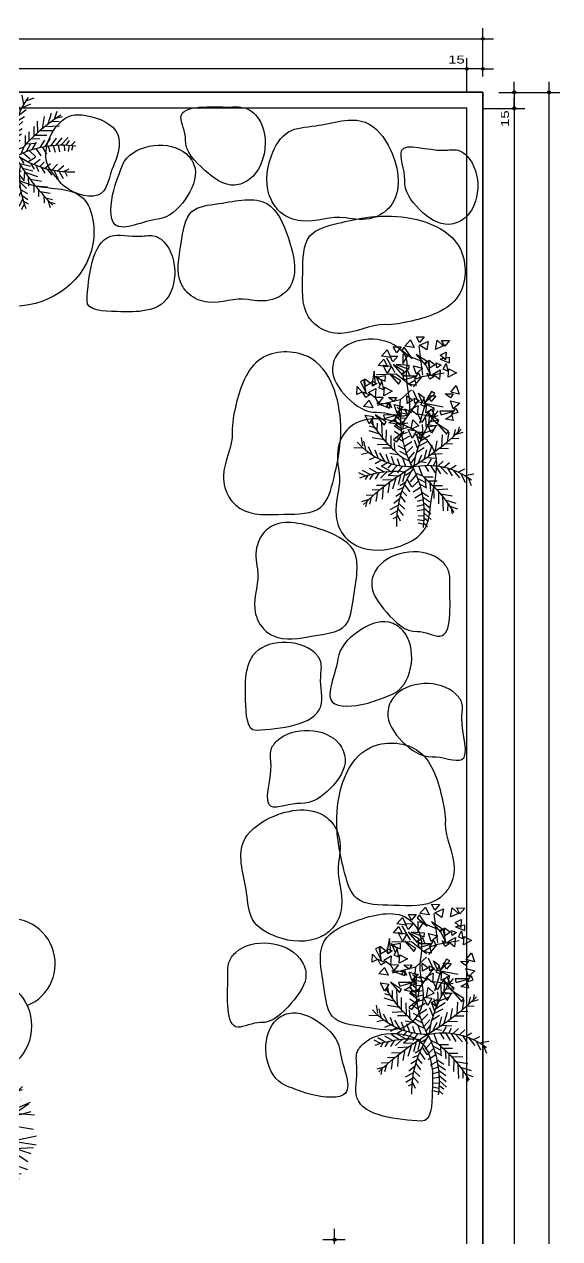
# Model space of a CAD drawing. Extents: x 2280 to 14192, y 1386 to 4696.
# Drawn here: x 5450 to 5952, y 3372 to 4510 of the extents above; entities that cross this region are included whole.
import ezdxf

# ---------------------------------------------------------------- set-up
doc = ezdxf.new("R2010")
doc.units = 0
doc.header["$LTSCALE"] = 35
doc.layers.get('0').update_dxf_attribs({"linetype": 'CONTINUOUS'})
doc.layers.get('DEFPOINTS').update_dxf_attribs({"linetype": 'CONTINUOUS'})
for name, color, linetype in [('COTA', 13, 'CONTINUOUS'), ('EQUIP_I', 13, 'CONTINUOUS'), ('HACHURA', 51, 'CONTINUOUS'), ('LINVISTA', 60, 'CONTINUOUS'), ('MOBIL_I', 13, 'CONTINUOUS'), ('MURO', 1, 'CONTINUOUS'), ('VE', 118, 'CONTINUOUS'), ('VEGET', 108, 'CONTINUOUS')]:
    doc.layers.add(name, color=color, linetype=linetype)
doc.styles.add('REGUA60', font='romnswin.shx', dxfattribs={"width": 1.4})
doc.styles.get("Standard").update_dxf_attribs({"font": 'ISOCP'})
doc.dimstyles.new('ISO-25', dxfattribs={"dimtxt": 2.5, "dimasz": 2.5, "dimexe": 1.25, "dimexo": 0.625, "dimtad": 1, "dimdec": 4, "dimdsep": 46, "dimlunit": 6, "dimtxsty": 'Standard', "dimcen": 2.5, "dimadec": 0, "dimazin": 0, "dimtfac": 1, "dimtdec": 4, "dimtmove": 0, "dimatfit": 3, "dimfxl": 1, "dimtolj": 1, "dimtzin": 0, "dimarcsym": 0})
doc.dimstyles.get("Standard").update_dxf_attribs({"dimtxt": 2.5, "dimasz": 2.5, "dimexe": 1.25, "dimexo": 0.625, "dimtad": 1, "dimdec": 4, "dimdsep": 46, "dimlunit": 6, "dimtxsty": 'Standard', "dimcen": 2.5, "dimadec": 0, "dimazin": 0, "dimtfac": 1, "dimtdec": 4, "dimtmove": 0, "dimatfit": 3, "dimfxl": 1, "dimtolj": 1, "dimtzin": 0, "dimarcsym": 0})

# ---------------------------------------------------------------- blocks, each defined once
blk = doc.blocks.new('ARVE07P')
for p, q in [((-0.0211, 0.2785), (-0.1024, 0.4764)), ((0.0077, -0.006), (-0.0473, 0.4838)), ((-0.034, 0.376), (-0.0052, 0.4937)), ((-0.1944, 0.2383), (-0.1892, 0.4486)), ((0.0051, -0.0043), (0.2231, 0.4338)), ((0.1023, 0.1933), (0.113, 0.4711)), ((0.1577, 0.2986), (0.2678, 0.4063)), ((-0.2468, 0.2936), (-0.3651, 0.3186)), ((0.0077, -0.006), (-0.3045, 0.3662)), ((0.2497, 0.1535), (0.352, 0.3486)), ((-0.3019, 0.1232), (-0.3965, 0.2633)), ((0.0051, 0.0006), (0.4123, 0.2559)), ((0.3125, 0.2633), (0.3886, 0.2961)), ((0.0025, 0.0006), (-0.4489, 0.1834)), ((-0.3651, 0.1482), (-0.4648, 0.1285)), ((0.3624, 0.0232), (0.4884, 0.0883)), ((0.0025, 0.0006), (-0.47, -0.1145)), ((0.0025, 0.0006), (-0.3414, -0.3625)), ((0, 0.0031), (0.0081, -0.5002)), ((0.0025, 0.0031), (0.4939, 0.0306)), ((0.0081, 0.0031), (0.4544, -0.217)), ((0.2523, 0.0182), (0.5017, -0.0519)), ((-0.3019, -0.0719), (-0.4911, -0.0219)), ((0.0081, -0.0018), (0.2652, -0.4224)), ((-0.3518, -0.0871), (-0.4545, -0.1822)), ((0.0025, -0.117), (-0.1497, -0.4699)), ((0.3151, -0.1494), (0.423, -0.2674)), ((-0.1574, -0.1695), (-0.3887, -0.2871)), ((0.1182, -0.1822), (0.1629, -0.4752)), ((-0.2546, -0.2674), (-0.2731, -0.4051)), ((0.0025, -0.2522), (-0.0499, -0.4949)), ((0.1762, -0.2773), (0.3336, -0.3699)), ((0.3336, -0.3699), (0.3336, -0.3699))]:
    blk.add_line(p, q)
blk = doc.blocks.new('FLOR2')
at = {"layer": 'VE', "color": 82}
for p, q in [((-82.6, 266.8), (-71.8, 290.5)), ((-74.7, 224.4), (-101.7, 246.3)), ((-80.3, 253.3), (-101.6, 282.1)), ((-77.5, 238.1), (-64.7, 269)), ((-69.4, 199.7), (-47.7, 241.3)), ((49.4, 200.4), (16.6, 234.2)), ((52.3, 229.2), (26.3, 258.5)), ((53.7, 258.4), (40.8, 273)), ((51.1, 215.2), (79.6, 258.5)), ((53.2, 243.8), (73.7, 286)), ((-66.3, 186.3), (-93.5, 208.1)), ((-57.8, 153.1), (-91, 179.1)), ((-61.3, 166.2), (-30.7, 213.6)), ((-50.9, 128.4), (-27.3, 174.9)), ((43.9, 166.6), (16.6, 210)), ((34.9, 127.8), (16.6, 176)), ((42.1, 157.4), (74.8, 195.4)), ((48.1, 190.9), (79.6, 229.4)), ((174.2, 158.1), (152.7, 176.1)), ((187.8, 178.2), (161.1, 191.4)), ((197.1, 193.1), (174.8, 202.3)), ((193, 186.4), (218.9, 189.4)), ((-248.3, 123.4), (-282.9, 101.8)), ((-228.8, 121.8), (-258.8, 154)), ((-209.5, 119.1), (-251.1, 97.5)), ((-195.2, 116.4), (-211.3, 146.7)), ((-157.4, 106.1), (-168.5, 136.9)), ((-128.8, 95.1), (-135.3, 128.2)), ((-101.1, 81.5), (-107.5, 115.3)), ((-45.4, 110.2), (-82.7, 140.9)), ((-39.3, 91.1), (-19.9, 146.4)), ((27.5, 102.9), (6.9, 146.9)), ((30.7, 113.1), (65.1, 137.2)), ((105, 81.1), (89.8, 117)), ((125.4, 100.5), (108.7, 123.5)), ((141.8, 117.9), (121.5, 144.1)), ((157.5, 136.3), (134.7, 159.9)), ((150.9, 128.4), (195.6, 131.1)), ((166, 147.1), (213.3, 152.2)), ((179.9, 166.3), (207.2, 166.2)), ((-171.1, 110.4), (-216.8, 98.5)), ((-143, 100.9), (-184.2, 85)), ((-110.7, 86.6), (-160.6, 77.4)), ((-91.7, 76.1), (-133.4, 59.7)), ((-71.4, 63.1), (-110.4, 47.3)), ((-84.2, 71.5), (-80.2, 97.5)), ((-36.3, 82.2), (-75, 107.5)), ((-61, 55.7), (-56.7, 89.9)), ((-25, 50.2), (-47.6, 61.3)), ((-30.9, 66.6), (-12.1, 113)), ((-18.6, 33.4), (-9.2, 79.1)), ((17.2, 73.9), (2, 112.9)), ((23.1, 89.8), (60.2, 112.9)), ((28.8, 25.6), (25.9, 67.6)), ((54.7, 41.9), (48.8, 84.2)), ((81.1, 61.1), (66.9, 100.4)), ((97.7, 74.8), (137.5, 72.5)), ((115.6, 91), (160.4, 89.1)), ((127.7, 19.7), (162.5, 64.9)), ((134.9, 110.4), (178, 110.1)), ((161.6, 26), (195.9, 72.7)), ((189.8, 32.5), (233.7, 85.8)), ((228.3, 43.3), (249.4, 72.6)), ((256.3, 52.6), (276.4, 71.1)), ((-190.4, -16.5), (-241.7, 10.1)), ((-162.2, -10.6), (-203.9, 23.1)), ((-138.3, -6.5), (-174.5, 20.9)), ((-104.1, -2.9), (-140.4, 24.4)), ((-79, 0.2), (-115.2, 27.6)), ((-50.4, 47.4), (-82.6, 34.3)), ((-34.8, -7.8), (-70.5, 0.7)), ((-27.9, 27.5), (-69, 0.4)), ((-11.4, 15.4), (7.9, 51.4)), ((7.7, 13.9), (7.9, 51.4)), ((17.8, -11.5), (53.6, 12.1)), ((19.5, 20.2), (55.1, 11.7)), ((43.6, 34.6), (82.9, 28.8)), ((67, 50.6), (105.8, 45.4)), ((74.5, 13.1), (115.2, -7.4)), ((103.6, 16.2), (129.9, 47.5)), ((122.9, 19), (159.1, -8.4)), ((146.8, 23), (188.6, -10.7)), ((175.1, 28.9), (226.4, 2.4)), ((209.1, 37.6), (258.9, 19.8)), ((234.1, 50.4), (269.5, 38.8)), ((-260.6, -36.3), (-297.5, -24.2)), ((-271.7, -40.1), (-291.8, -58.6)), ((-224.4, -25.1), (-274.3, -7.4)), ((-243.7, -30.8), (-264.8, -60.1)), ((-205.1, -20), (-249, -73.3)), ((-176.9, -13.5), (-211.2, -60.3)), ((-143.1, -7.2), (-177.8, -52.5)), ((-119, -3.8), (-145.3, -35)), ((-82.4, -38.1), (-121.1, -32.9)), ((-90.2, -2.9), (-116.5, -34.1)), ((-59, -22.2), (-98.2, -16.3)), ((-96.4, -48.6), (-82.2, -87.9)), ((-70, -29.4), (-64.1, -71.7)), ((-23.5, -56.8), (-61.5, -71.9)), ((-43.8, -14.7), (-40.9, -56.7)), ((-17.4, -15.4), (-5.3, -45.9)), ((5.3, -32.4), (-13.4, -78.7)), ((15.6, -54.2), (-3.2, -100.5)), ((9.6, -37.7), (32.3, -48.8)), ((32.9, -20.5), (32.1, -58.5)), ((42.4, -25.6), (71.3, -6.3)), ((54.4, -31.5), (57.1, -66)), ((66.1, -36.8), (101.2, -13.5)), ((80.3, -42.5), (81.7, -68.7)), ((88.6, -45.5), (126.2, -21)), ((98.9, -48.8), (111.9, -80.7)), ((109.3, -51.9), (156.4, -33)), ((128.7, -56.7), (141.8, -87.8)), ((143.9, -59.5), (181, -35.7)), ((173.3, -63.2), (215.7, -42.4)), ((212.6, -64.1), (249.1, -34.6)), ((240.1, -54.5), (268.6, -27.6)), ((-150.3, -97.9), (-193.3, -97.6)), ((-131, -78.5), (-175.7, -76.6)), ((-157.1, -105.4), (-136.8, -131.7)), ((-113, -62.3), (-152.8, -60)), ((-140.7, -88), (-124, -111.1)), ((-120.3, -68.7), (-105.1, -104.5)), ((-37.2, -114.1), (-68.5, -119.5)), ((-28.9, -84.6), (-68.3, -95.7)), ((-31.5, -100), (-16.7, -124.3)), ((-25.5, -69.9), (-13.5, -100.4)), ((23.9, -78.7), (4.6, -133.9)), ((21, -69.7), (59.6, -95)), ((30, -97.7), (67.4, -128.4)), ((50.8, -62.6), (58.9, -94.5)), ((64.2, -73.5), (111.4, -79.4)), ((74.6, -82.5), (81.9, -127.1)), ((87.1, -94.1), (128.1, -98.7)), ((101.9, -109), (98.1, -145.2)), ((159, -61.7), (176, -89.7)), ((198, -64.3), (219.9, -90.7)), ((232.1, -62.8), (267.9, -88.5)), ((-181.4, -134.6), (-228.6, -139.7)), ((-195.2, -153.8), (-222.5, -153.8)), ((-166.3, -115.9), (-211, -118.7)), ((-203.2, -165.8), (-176.5, -178.9)), ((-189.5, -145.7), (-168.1, -163.6)), ((-172.9, -123.8), (-150, -147.4)), ((-59.4, -170.6), (-98.3, -175.1)), ((-45.5, -137.8), (-81, -147.5)), ((-50.1, -149.5), (-40.8, -185.5)), ((-39.9, -122.1), (-27.9, -152.6)), ((35.5, -115.9), (12, -162.5)), ((45.9, -153.7), (15.3, -201.1)), ((42.5, -140.6), (75.6, -166.6)), ((108.6, -116.2), (149.5, -121.2)), ((120.9, -130.2), (119.1, -162.8)), ((131.2, -142.8), (171.4, -148.5)), ((137.7, -151.4), (134.9, -176.1)), ((145.5, -162.1), (177.9, -167.4)), ((-208.4, -174), (-234.3, -177)), ((-212.4, -180.7), (-190.1, -189.9)), ((-84.5, -217), (-113.5, -232.1)), ((-71.3, -194.2), (-110.7, -203.1)), ((-90.3, -226.2), (-80.6, -245)), ((-75.6, -202), (-60.4, -237.2)), ((-63.4, -178.9), (-44, -219.3)), ((54.1, -187.2), (32.4, -228.8)), ((62.1, -225.6), (49.4, -256.6)), ((50.9, -173.8), (78.2, -195.6)), ((59.4, -211.9), (86.4, -233.9)), ((67.3, -254.3), (56.5, -278)), ((64.9, -240.8), (86.2, -269.6))]:
    blk.add_line(p, q, dxfattribs=at)
for centre, radius, start, end in [((-486.5, 269.5), 540.3, 336.19444, 2.29873), ((1087.9, 462.4), 1186.7, 188.51596, 202.60606), ((-211.8, 435.3), 475.2, 295.43508, 330.98697), ((-266.2, -219.1), 342.9, 41.07899, 90.24355), ((-111.8, 349.6), 262, 304.45608, 313.28906), ((11.4, 742.8), 732.4, 273.42053, 291.38919), ((-26.8, -730.3), 732.4, 93.42053, 111.38919), ((196.4, -422.9), 475.2, 115.43508, 150.98697), ((-481.7, 27.7), 466.5, 321.34229, 356.98796), ((200.6, 278.7), 342.9, 232.59883, 281.76339), ((-1103.2, -449.9), 1186.7, 8.51596, 22.60606), ((-241, -435.3), 473.3, 32.12182, 54.73491)]:
    blk.add_arc(centre, radius, start, end, dxfattribs=at)
blk = doc.blocks.new('A$C13283FC8')
at = {"layer": 'VEGET', "ltscale": 0.35}
h = blk.add_hatch(dxfattribs=at)
h.set_pattern_fill('AR-SAND,_O', color=256, scale=0.12, angle=309.8856)
h.set_pattern_definition([(281.74331, (-2933.2584, 401.8604), (-3.979591, -4.323351), [0, -4.63296, 0, -5.1816, 0, -4.953]), (311.7433, (-2933.2584, 401.8604), (-1.52963, -10.03749), [0, -2.49936, 0, -4.17576, 0, -1.6002]), (351.74331, (-2936.098, 404.308), (7.178755, -6.209839), [0, -1.524, 0, -5.4864, 0, -7.1628]), (1.7433, (-2936.098, 404.308), (5.194157, -8.008235), [0, -0.762, 0, -3.59664, 0, -4.1148])])
edge = h.paths.add_edge_path()
edge.add_ellipse((94.3, 169.1), major_axis=(-32.6, 32.6), ratio=1, start_angle=6.8871, end_angle=27.2758)
edge.add_ellipse((69.9, 208.4), major_axis=(-22.6, 22.6), ratio=1, start_angle=-35.8626, end_angle=97.2756, ccw=False)
edge.add_ellipse((79.2, 215.9), major_axis=(-19.8, 19.8), ratio=1, start_angle=345.9313, end_angle=445.7764)
edge = h.paths.add_edge_path()
edge.add_ellipse((94.3, 169.1), major_axis=(-32.6, -32.6), ratio=1, start_angle=48.2922, end_angle=84.5772, ccw=False)
edge.add_spline(control_points=[(133.3, 90.7), (119.3, 104.9), (93, 127.9), (63.8, 146.3), (50.8, 153.7)], knot_values=[1120.512138, 1120.512138, 1120.512138, 1120.512138, 1219.571794, 1294.919175, 1294.919175, 1294.919175, 1294.919175], degree=3, periodic=0)
edge.add_line((95.1, 124.4), (95.5, 131.8))
edge.add_line((95.5, 131.8), (91.7, 127))
edge.add_ellipse((94.3, 169.1), major_axis=(-32.6, 32.6), ratio=1, start_angle=421.6494, end_angle=424.6142, ccw=False)
edge.add_line((50.1, 155.9), (54.5, 155.2))
edge.add_line((54.5, 155.2), (50.8, 157.2))
edge.add_line((50.8, 157.2), (49.7, 157.1))
edge.add_ellipse((94.3, 169.1), major_axis=(-32.6, 32.6), ratio=1, start_angle=417.3446, end_angle=420.1386, ccw=False)
edge.add_line((49.2, 159.3), (53.2, 162.6))
edge.add_line((53.2, 162.6), (48.8, 161.4))
edge.add_ellipse((94.3, 169.1), major_axis=(-32.6, -32.6), ratio=1, start_angle=319.2733, end_angle=324.6803, ccw=False)
edge.add_ellipse((94.3, 169.1), major_axis=(-32.6, 32.6), ratio=1, start_angle=320.7025, end_angle=409.2733, ccw=False)
edge.add_ellipse((132.2, 184.9), major_axis=(-36.9, -36.8), ratio=1, start_angle=-80.2252, end_angle=35.5049)
edge = h.paths.add_edge_path()
edge.add_ellipse((94.3, 169.1), major_axis=(-32.6, 32.6), ratio=1, start_angle=309.1894, end_angle=332.3708)
edge.add_ellipse((120.3, 227.4), major_axis=(-29.9, 29.9), ratio=1, start_angle=323.9355, end_angle=424.6529, ccw=False)
edge.add_ellipse((136.6, 233.8), major_axis=(-29.8, -29.8), ratio=1, start_angle=257.8639, end_angle=341.5095)
blk.add_circle((94.3, 169.1), 46.1, dxfattribs=at)
for centre, radius, start, end in [((120.3, 227.4), 42.3, 292.0982, 199.6229), ((69.9, 208.4), 31.9, 72.1891, 232.2457)]:
    blk.add_arc(centre, radius, start, end, dxfattribs=at)
for points, knots in [([(39.8, 188.5), (31.8, 189.1), (20.3, 190), (30.9, 197.8), (34.7, 203), (35.2, 210.1), (30.3, 214.9), (20.5, 214.3), (23.3, 227.4), (34.1, 226.5), (29.5, 234), (26.9, 239.6), (20.2, 238.4), (17.5, 246.8), (32.4, 245.1), (27.8, 257.4), (22.8, 270.4), (10.2, 257.3), (15.4, 270.1), (12.2, 279.1), (3.9, 277.9), (0, 280.7)], [0, 0, 0, 0, 25.665497, 36.27573, 51.469321, 58.978119, 69.596004, 81.459359, 98.577314, 108.065164, 119.938913, 127.446353, 139.310568, 144.060068, 163.183022, 175.289854, 197.802074, 210.450777, 227.18311, 234.30736, 257.479785, 257.479785, 257.479785, 257.479785]), ([(2.1, 237.9), (3.1, 236.9), (6.1, 233.5), (3.9, 244.6), (8.8, 253.3), (20.3, 248.8), (25.7, 257.6), (22.4, 262.6), (25.4, 269.9), (15.9, 270.4), (19.1, 274.3), (21, 277.6), (21.6, 285.6), (33, 280.3), (25.6, 275.8), (32.2, 272.2), (32.5, 276.9), (35.9, 277.6), (36.9, 280.6), (37.8, 282.2), (38.3, 283.1)], [204.210503, 204.210503, 204.210503, 204.210503, 210.450777, 227.18311, 234.30736, 259.533939, 269.031507, 275.744101, 287.612719, 297.099798, 301.849297, 306.597365, 318.471114, 330.330349, 337.454598, 344.570293, 349.319792, 354.62839, 359.37789, 364.127389, 364.127389, 364.127389, 364.127389]), ([(33.5, 0), (32.5, 0.9), (30.2, 2.4), (25.3, 0.6), (20.9, 4.2), (17.8, 0.8), (14.9, 2.7), (13.6, 5.6), (13.8, 10.2), (15.5, 14.7), (14.7, 21.9), (6.4, 20.7), (1.6, 28.7), (5.3, 33.5), (3.7, 43.6), (-1.3, 63.6), (24.6, 58.4), (3.5, 65), (1.6, 75.2), (-0.5, 84.5), (5.1, 89.5), (11.4, 102.5), (4.9, 142.8), (3.1, 120), (15.3, 125), (21.4, 120.5), (26.1, 122.9), (27.8, 115), (22.7, 122.6), (25.3, 127.4), (22.8, 131), (21.6, 132.7)], [218.200253, 218.200253, 218.200253, 218.200253, 224.131395, 232.60866, 241.347368, 246.087397, 250.827379, 255.570772, 261.936148, 272.754657, 281.502492, 290.24125, 307.342719, 312.086112, 318.451488, 357.853921, 372.335093, 397.057912, 408.482214, 427.578341, 438.18282, 442.92619, 502.487338, 508.852714, 532.548181, 539.250821, 545.608718, 552.31763, 559.965115, 570.574009, 580.060773, 580.060773, 580.060773, 580.060773])]:
    blk.add_open_spline(points, degree=3, knots=knots, dxfattribs=at)
at = {"layer": 'VEGET', "ltscale": 0.35, "extrusion": (0, 0, -1)}
for name, p, xscale, yscale, zscale, rotation in [('FLOR2', (-61, 266), 0.1189726561002201, 0.1189726561002201, -0.1189726561002201, 31.26095674170154), ('ARVE07P', (-36.3, 145.5), 71.78676003025402, 71.78676003025402, -71.786760030254, 101.2885765703265), ('ARVE07P', (-73.4, 70.1), 143.573520060508, 143.573520060508, -143.573520060508, 215.3087802140127), ('ARVE07P', (-72.8, 69.8), 143.573520060508, 143.573520060508, -143.573520060508, 101.2885765703265)]:
    blk.add_blockref(name, p, dxfattribs=dict(at, xscale=xscale, yscale=yscale, zscale=zscale, rotation=rotation))
blk = doc.blocks.new('A$C1119327A')
at = {"layer": 'MOBIL_I'}
for p, q in [((23.82, 42.64), (11.52, 38.98)), ((41.63, 41.09), (59.98, 38.78)), ((50.43, 40.13), (54.11, 31.27)), ((24.92, 37.63), (11.52, 28.19)), ((26.39, 27.03), (22.72, 12.58)), ((43.28, 23.95), (52.27, 18.75))]:
    blk.add_line(p, q, dxfattribs=at)
for points in [[(17.06, 59.11), (21.22, 61.8), (18.38, 62.99)], [(25.69, 58.51), (24.17, 64.2), (20.66, 60.21)], [(35.34, 61.99), (29.77, 63.88), (31.14, 58.75)], [(43.21, 62.15), (40.39, 56.98), (45.68, 57.45)], [(6.82, 57.24), (11.25, 50.33), (4.81, 55.96)], [(14.32, 55.33), (16.77, 59.32), (13.35, 60.21)], [(16.86, 52.56), (19.23, 60.41), (19.14, 51.86)], [(30.06, 55.15), (30.12, 60.09), (27.56, 58.39)], [(49.05, 55.77), (44.19, 56.68), (45.42, 53.87)], [(52.75, 57.9), (51.73, 52.03), (49.43, 57.89)], [(51.21, 55.41), (54.28, 51.9), (56.13, 55.64)], [(57.82, 49), (63.62, 50.01), (59.97, 53.86)], [(63.38, 57.79), (59.78, 54.82), (63.46, 52.87)], [(5.6, 46.66), (10.91, 44.12), (10.16, 49.37)], [(13.44, 51.2), (17.87, 44.29), (11.43, 49.92)], [(15.6, 48.95), (16.43, 43.13), (20.39, 46.66)], [(21.04, 48.25), (18.22, 43.09), (23.51, 43.56)], [(31.54, 46.49), (24.41, 42.42), (30.37, 48.56)], [(28.83, 49.33), (25.24, 46.36), (28.92, 44.4)], [(44.98, 52.04), (39.12, 51.52), (42.44, 47.38)], [(42.91, 43.65), (40.97, 48.2), (39.32, 45.61)], [(49.33, 42.32), (42, 46), (50.41, 44.45)], [(51.05, 45.11), (48.27, 48.86), (46.12, 45.29)], [(48.07, 52.67), (46.27, 49.97), (49.45, 49.57)], [(1.4, 40.31), (4.48, 36.8), (6.32, 40.54)], [(8.01, 33.9), (13.81, 34.9), (10.16, 38.75)], [(12.23, 40.62), (17.53, 38.07), (16.79, 43.33)], [(22.81, 38.15), (16.95, 37.63), (20.27, 33.48)], [(26.87, 41.87), (22.01, 42.79), (23.25, 39.97)], [(25.9, 38.77), (24.1, 36.07), (27.27, 35.68)], [(30.5, 38.35), (27.69, 41.9), (24.89, 40.84)], [(38.95, 35.85), (43.1, 38.54), (40.27, 39.72)], [(47.58, 35.25), (46.06, 40.93), (42.55, 36.95)], [(50.29, 43.94), (54.72, 37.03), (48.28, 42.66)], [(60.42, 39.08), (62.8, 44.46), (57.57, 43.55)], [(65.68, 42.07), (62.08, 39.1), (65.76, 37.15)], [(2.44, 34.57), (7.74, 32.03), (7, 37.29)], [(20.74, 29.75), (18.8, 34.3), (17.15, 31.71)], [(28.87, 31.22), (26.1, 34.96), (23.95, 31.39)], [(36.2, 32.07), (38.66, 36.05), (35.24, 36.95)], [(38.75, 29.29), (41.11, 37.15), (41.03, 28.6)], [(41.79, 28.08), (45, 31.46), (41.11, 32.96)], [(47.76, 32.59), (48.4, 24.4), (45.38, 32.41)], [(54.68, 28.6), (48.72, 28.6), (54.1, 31.87)], [(57.29, 28.08), (52.06, 34.4), (59.13, 29.59)], [(59.07, 35.66), (59.9, 29.83), (63.86, 33.36)], [(0, 24.87), (6.77, 29.51), (1.34, 22.9)], [(10.61, 23.97), (12.99, 29.36), (7.76, 28.45)], [(12.01, 19.98), (14.47, 23.96), (11.05, 24.86)], [(14.56, 17.2), (16.92, 25.06), (16.84, 16.51)], [(14.76, 23.76), (18.91, 26.45), (16.08, 27.63)], [(23.39, 23.16), (21.87, 28.84), (18.36, 24.86)], [(27.75, 19.79), (27.82, 24.74), (25.26, 23.04)], [(38.21, 27.33), (42.64, 20.42), (36.2, 26.05)], [(43.96, 29.44), (48.39, 22.54), (41.95, 28.16)], [(53.6, 25.46), (50, 22.49), (53.68, 20.53)], [(59.35, 27.58), (55.75, 24.61), (59.43, 22.65)], [(12.58, 18.26), (17.01, 11.36), (10.57, 16.98)], [(23.57, 20.5), (24.21, 12.31), (21.19, 20.32)], [(24.53, 20.22), (21.56, 21.53), (21.72, 18.34)], [(27.97, 16.4), (24.37, 13.43), (28.05, 11.47)], [(31.7, 21.97), (28.88, 16.8), (34.17, 17.27)], [(37.53, 15.59), (32.67, 16.5), (33.91, 13.69)], [(41.16, 12.07), (38.35, 15.62), (35.55, 14.56)], [(41.24, 17.72), (40.21, 11.85), (37.92, 17.71)], [(42.74, 18.86), (48.05, 16.32), (47.3, 21.58)], [(46.99, 19.04), (47.82, 13.21), (51.78, 16.75)], [(52.74, 21.16), (53.57, 15.33), (57.53, 18.87)], [(11.36, 7.68), (16.67, 5.14), (15.92, 10.4)], [(21.36, 9.98), (22.19, 4.15), (26.15, 7.69)], [(33.47, 11.86), (27.61, 11.34), (30.93, 7.2)], [(31.39, 3.47), (29.46, 8.02), (27.8, 5.43)], [(39.53, 4.93), (36.75, 8.68), (34.61, 5.11)], [(36.56, 12.49), (34.76, 9.79), (37.93, 9.39)], [(36.12, 11.59), (44.29, 10.82), (35.89, 9.22)], [(34.65, 0.11), (31.14, 3.22), (29.67, 0)], [(37.82, 2.14), (30.48, 5.82), (38.89, 4.27)]]:
    blk.add_lwpolyline(points, close=True, dxfattribs=at)
for points in [[(32.26, 34.93), (25.1, 38.21), (21.98, 53.81)], [(34.47, 35.32), (40.89, 40.71), (43.09, 54.39)], [(32.63, 33.97), (26.39, 27.03), (14.09, 25.88)], [(34.83, 33.97), (42.36, 24.53), (41.99, 12.2)]]:
    blk.add_lwpolyline(points, dxfattribs=at)
blk = doc.blocks.new('COTAPT')
at = {"color": 0, "linetype": 'ByBlock'}
blk.add_line((0, 0), (200, 0), dxfattribs=at)
at = {"color": 6, "linetype": 'ByBlock'}
blk.add_lwpolyline([(-20, 20), (20, 20), (20, -20), (-20, -20)], close=True, dxfattribs=at)
blk = doc.blocks.new('*D84')
at = {"color": 0, "linetype": 'ByBlock'}
for p, q in [((5894.6, 4446.4), (5951.7, 4446.4)), ((5941.7, 1646.5), (5941.7, 4446.4)), ((5894.6, 1646.4), (5951.7, 1646.4))]:
    blk.add_line(p, q, dxfattribs=at)
at = {"layer": 'DEFPOINTS', "color": 0, "linetype": 'ByBlock'}
for p in [(5879.6, 4446.4), (5941.7, 4446.4), (5879.6, 1646.4)]:
    blk.add_point(p, dxfattribs=at)
at = {"color": 0, "linetype": 'ByBlock', "xscale": 0.05, "yscale": 0.05, "zscale": 0.05}
for p, rotation in [((5941.7, 4446.4), 90), ((5941.7, 1646.4), 270)]:
    blk.add_blockref('COTAPT', p, dxfattribs=dict(at, rotation=rotation))
at = {"color": 2, "linetype": 'ByBlock', "insert": (5932.9, 3046.4), "char_height": 7.5, "attachment_point": 5, "rotation": 90, "style": 'REGUA60'}
blk.add_mtext('\\A1;2.800', dxfattribs=at)
blk = doc.blocks.new('*D86')
at = {"color": 0, "linetype": 'ByBlock'}
for p, q in [((5909.1, 4431.4), (5909.1, 1646.5)), ((5894.6, 1646.4), (5919.1, 1646.4))]:
    blk.add_line(p, q, dxfattribs=at)
at = {"layer": 'DEFPOINTS', "color": 0, "linetype": 'ByBlock'}
for p in [(5864.6, 4431.4), (5879.6, 1646.4), (5909.1, 1646.4)]:
    blk.add_point(p, dxfattribs=at)
at = {"color": 0, "linetype": 'ByBlock', "xscale": 0.05, "yscale": 0.05, "zscale": 0.05}
for p, rotation in [((5909.1, 4431.4), 90), ((5909.1, 1646.4), 270)]:
    blk.add_blockref('COTAPT', p, dxfattribs=dict(at, rotation=rotation))
at = {"color": 2, "linetype": 'ByBlock', "insert": (5900.3, 3038.9), "char_height": 7.5, "attachment_point": 5, "rotation": 90, "style": 'REGUA60'}
blk.add_mtext('\\A1;2.785', dxfattribs=at)
blk = doc.blocks.new('*D87')
at = {"color": 0, "linetype": 'ByBlock'}
for p, q in [((5894.6, 4446.4), (5919.1, 4446.4)), ((5909.1, 4446.4), (5909.1, 4431.5)), ((5879.6, 4431.4), (5919.1, 4431.4)), ((5909.1, 4431.4), (5909.1, 4412.2))]:
    blk.add_line(p, q, dxfattribs=at)
at = {"layer": 'DEFPOINTS', "color": 0, "linetype": 'ByBlock'}
for p in [(5879.6, 4446.4), (5864.6, 4431.4), (5909.1, 4431.4)]:
    blk.add_point(p, dxfattribs=at)
at = {"color": 0, "linetype": 'ByBlock', "xscale": 0.05, "yscale": 0.05, "zscale": 0.05}
for p, rotation in [((5909.1, 4446.4), 90), ((5909.1, 4431.4), 270)]:
    blk.add_blockref('COTAPT', p, dxfattribs=dict(at, rotation=rotation))
at = {"color": 2, "linetype": 'ByBlock', "insert": (5900.4, 4421.8), "char_height": 7.5, "attachment_point": 5, "rotation": 90, "style": 'REGUA60'}
blk.add_mtext('\\A1;15', dxfattribs=at)
blk = doc.blocks.new('*D88')
at = {"color": 0, "linetype": 'ByBlock'}
for p, q in [((2539.6, 4461.4), (2539.6, 4506.5)), ((5879.6, 4461.4), (5879.6, 4506.5)), ((2539.6, 4496.5), (5879.5, 4496.5))]:
    blk.add_line(p, q, dxfattribs=at)
at = {"layer": 'DEFPOINTS', "color": 0, "linetype": 'ByBlock'}
for p in [(5879.6, 4496.5), (2539.6, 4446.4), (5879.6, 4446.4)]:
    blk.add_point(p, dxfattribs=at)
at = {"color": 0, "linetype": 'ByBlock', "xscale": 0.05, "yscale": 0.05, "zscale": 0.05, "rotation": 180}
blk.add_blockref('COTAPT', (2539.6, 4496.5), dxfattribs=at)
at = {"color": 0, "linetype": 'ByBlock', "xscale": 0.05, "yscale": 0.05, "zscale": 0.05}
blk.add_blockref('COTAPT', (5879.6, 4496.5), dxfattribs=at)
at = {"color": 2, "linetype": 'ByBlock', "insert": (4209.6, 4505.3), "char_height": 7.5, "attachment_point": 5, "style": 'REGUA60'}
blk.add_mtext('\\A1;3.340', dxfattribs=at)
blk = doc.blocks.new('*D90')
at = {"color": 0, "linetype": 'ByBlock'}
for p, q in [((2539.6, 4461.4), (2539.6, 4478.4)), ((5879.5, 4468.4), (2539.6, 4468.4))]:
    blk.add_line(p, q, dxfattribs=at)
at = {"layer": 'DEFPOINTS', "color": 0, "linetype": 'ByBlock'}
for p in [(2539.6, 4468.4), (2539.6, 4446.4), (5879.6, 4446.4)]:
    blk.add_point(p, dxfattribs=at)
at = {"color": 0, "linetype": 'ByBlock', "xscale": 0.05, "yscale": 0.05, "zscale": 0.05, "rotation": 180}
blk.add_blockref('COTAPT', (2539.6, 4468.4), dxfattribs=at)
at = {"color": 0, "linetype": 'ByBlock', "xscale": 0.05, "yscale": 0.05, "zscale": 0.05}
blk.add_blockref('COTAPT', (5879.6, 4468.4), dxfattribs=at)
at = {"color": 2, "linetype": 'ByBlock', "insert": (4209.6, 4477.2), "char_height": 7.5, "attachment_point": 5, "style": 'REGUA60'}
blk.add_mtext('\\A1;3.340', dxfattribs=at)
blk = doc.blocks.new('*D91')
at = {"color": 0, "linetype": 'ByBlock'}
for p, q in [((5864.6, 4446.4), (5864.6, 4478.4)), ((5879.6, 4461.4), (5879.6, 4478.4)), ((5864.6, 4468.4), (5845.3, 4468.4)), ((5879.5, 4468.4), (5864.6, 4468.4))]:
    blk.add_line(p, q, dxfattribs=at)
at = {"layer": 'DEFPOINTS', "color": 0, "linetype": 'ByBlock'}
for p in [(5864.6, 4468.4), (5879.6, 4446.4), (5864.6, 4431.4)]:
    blk.add_point(p, dxfattribs=at)
at = {"color": 0, "linetype": 'ByBlock', "xscale": 0.05, "yscale": 0.05, "zscale": 0.05, "rotation": 180}
blk.add_blockref('COTAPT', (5864.6, 4468.4), dxfattribs=at)
at = {"color": 0, "linetype": 'ByBlock', "xscale": 0.05, "yscale": 0.05, "zscale": 0.05}
blk.add_blockref('COTAPT', (5879.6, 4468.4), dxfattribs=at)
at = {"color": 2, "linetype": 'ByBlock', "insert": (5854.9, 4477.1), "char_height": 7.5, "attachment_point": 5, "style": 'REGUA60'}
blk.add_mtext('\\A1;15', dxfattribs=at)
blk = doc.blocks.new('*D102')
at = {"color": 0, "linetype": 'ByBlock'}
for p, q in [((5729.6, 3371.4), (5750.7, 3371.4)), ((5740.7, 3291.5), (5740.7, 3371.4))]:
    blk.add_line(p, q, dxfattribs=at)
at = {"layer": 'DEFPOINTS', "color": 0, "linetype": 'ByBlock'}
for p in [(5714.6, 3371.4), (5740.7, 3371.4), (5634.6, 3291.4)]:
    blk.add_point(p, dxfattribs=at)
at = {"color": 0, "linetype": 'ByBlock', "xscale": 0.05, "yscale": 0.05, "zscale": 0.05}
for p, rotation in [((5740.7, 3371.4), 90), ((5740.7, 3291.4), 270)]:
    blk.add_blockref('COTAPT', p, dxfattribs=dict(at, rotation=rotation))
at = {"color": 2, "linetype": 'ByBlock', "insert": (5732.1, 3331.4), "char_height": 7.5, "attachment_point": 5, "rotation": 90, "style": 'REGUA60'}
blk.add_mtext('\\A1;80', dxfattribs=at)

msp = doc.modelspace()

# ---------------------------------------------------------------- linework, layer by layer
at = {"layer": 'EQUIP_I'}
for p, q in [((2539.579, 4446.448), (5879.579, 4446.448)), ((5879.579, 4446.448), (5879.579, 1646.448))]:
    msp.add_line(p, q, dxfattribs=at)
at = {"layer": 'LINVISTA'}
for points, knots in [([(5600.999, 4402.12), (5600.415, 4390.797), (5617.825, 4373.196), (5641.421, 4355.476), (5676.899, 4369.995), (5681.491, 4415.704), (5656.641, 4433.303), (5633.538, 4431.663), (5585.068, 4436.522), (5601.37, 4409.317), (5600.999, 4402.12)], [0, 0, 0, 0, 34.01271991, 65.18790361, 80.20868841, 140.75758683, 151.88650583, 166.28481786, 213.62382346, 235.24318226, 235.24318226, 235.24318226, 235.24318226]), ([(5532.972, 4376.506), (5537.173, 4385.844), (5545.512, 4411.983), (5514.34, 4424.815), (5480.573, 4427.019), (5462.35, 4387.581), (5478.952, 4367.917), (5489.931, 4352.525), (5526.977, 4341.61), (5529.304, 4368.352), (5532.972, 4376.506)], [0, 0, 0, 0, 30.71849932, 65.73904838, 79.2577547, 131.80054277, 140.84384585, 155.1226273, 190.7501791, 217.57486406, 217.57486406, 217.57486406, 217.57486406]), ([(5751.184, 4328.732), (5759.436, 4327.307), (5775.179, 4325.593), (5804.916, 4345.255), (5799.728, 4389.048), (5768.587, 4428.08), (5730.001, 4414.192), (5694.95, 4413.195), (5676.887, 4383.136), (5675.009, 4352.797), (5690.542, 4331.464), (5716.181, 4321.063), (5737.401, 4331.113), (5751.184, 4328.732)], [0, 0, 0, 0, 25.12140577, 45.21762075, 97.97801412, 132.90580029, 179.82450067, 205.50845715, 233.13028272, 274.78321814, 288.69351678, 309.9342038, 351.89524296, 351.89524296, 351.89524296, 351.89524296]), ([(5575.426, 4327.722), (5585.718, 4328.899), (5602.259, 4344.743), (5614.25, 4371.085), (5595.002, 4403.174), (5548.757, 4397.793), (5538.707, 4369.614), (5531.725, 4352.257), (5527.065, 4307.754), (5561.913, 4326.178), (5575.426, 4327.722)], [0, 0, 0, 0, 31.07856402, 62.25374773, 77.27453252, 135.65540815, 145.70352269, 164.97054485, 197.09151079, 237.89225057, 237.89225057, 237.89225057, 237.89225057]), ([(5806.362, 4364.326), (5805.829, 4353.98), (5818.739, 4335.078), (5842.731, 4318.836), (5877.61, 4332.804), (5879.368, 4376.91), (5855.619, 4394.13), (5835.325, 4389.042), (5792.574, 4405.13), (5806.841, 4373.616), (5806.362, 4364.326)], [0, 0, 0, 0, 31.07856402, 62.25374773, 77.27453252, 135.65540815, 145.70352269, 159.65989084, 198.73766476, 226.64622844, 226.64622844, 226.64622844, 226.64622844]), ([(5371.765, 4293.366), (5379.108, 4266.26), (5445.896, 4224.079), (5524.268, 4282.384), (5509.705, 4360.686), (5450.863, 4351.897), (5409.942, 4389.362), (5370.023, 4351.448), (5374.918, 4323.341), (5365.726, 4297.054), (5371.422, 4294.633), (5371.765, 4293.366)], [0, 0, 0, 0, 84.24939183, 177.34815616, 223.15936451, 271.89361433, 327.48258643, 356.83618668, 408.05153248, 419.15899043, 423.09628306, 423.09628306, 423.09628306, 423.09628306]), ([(5659.648, 4252.234), (5667.074, 4250.951), (5681.177, 4249.364), (5708.314, 4267.309), (5699.954, 4307.228), (5680.075, 4352.193), (5638.939, 4342.357), (5601.007, 4338.698), (5597.164, 4301.745), (5590.737, 4274.052), (5605.153, 4254.654), (5628.089, 4245.357), (5647.243, 4254.376), (5659.648, 4252.234)], [0, 0, 0, 0, 22.60926519, 40.69585868, 88.18021271, 126.38291932, 171.60149238, 197.81791507, 229.44671205, 266.93435393, 279.45362271, 298.57024102, 336.33517627, 336.33517627, 336.33517627, 336.33517627]), ([(5787.711, 4228.732), (5796.078, 4228.404), (5820.215, 4233.175), (5863.698, 4246.895), (5865.999, 4316.092), (5798.132, 4335.34), (5752.709, 4326.255), (5710.24, 4315.078), (5711.743, 4274.254), (5708.613, 4242.686), (5727.335, 4223.439), (5753.953, 4216.545), (5773.735, 4229.28), (5787.711, 4228.732)], [0, 0, 0, 0, 25.12140577, 75.02568196, 118.82033517, 190.512534, 240.75539296, 269.8847515, 305.02785926, 346.68079468, 360.59109332, 381.83178034, 423.79281949, 423.79281949, 423.79281949, 423.79281949]), ([(5508.666, 4251.308), (5508.16, 4241.495), (5539.529, 4241.013), (5559.457, 4240.168), (5593.841, 4251.033), (5595.128, 4296.547), (5571.674, 4313.588), (5554, 4309.75), (5514.431, 4320.548), (5509.768, 4272.676), (5508.666, 4251.308)], [0, 0, 0, 0, 29.47782273, 57.41744461, 72.43822941, 130.81910503, 140.86721957, 154.82358773, 182.71842903, 246.90955303, 246.90955303, 246.90955303, 246.90955303]), ([(5780.373, 4146.585), (5770.027, 4146.051), (5751.125, 4158.962), (5734.884, 4182.954), (5748.851, 4217.832), (5792.957, 4219.591), (5810.177, 4195.842), (5805.09, 4175.548), (5821.178, 4132.797), (5789.664, 4147.064), (5780.373, 4146.585)], [0, 0, 0, 0, 31.07856402, 62.25374773, 77.27453252, 135.65540815, 145.70352269, 159.65989084, 198.73766476, 226.64622844, 226.64622844, 226.64622844, 226.64622844]), ([(5644.78, 4127.934), (5644.452, 4136.301), (5649.222, 4160.438), (5662.943, 4203.921), (5732.14, 4206.222), (5751.387, 4138.355), (5742.303, 4092.932), (5731.125, 4050.463), (5690.302, 4051.965), (5658.734, 4048.835), (5639.486, 4067.557), (5632.593, 4094.176), (5645.327, 4113.958), (5644.78, 4127.934)], [0, 0, 0, 0, 25.12140577, 75.02568196, 118.82033517, 190.512534, 240.75539296, 269.8847515, 305.02785926, 346.68079468, 360.59109332, 381.83178034, 423.79281949, 423.79281949, 423.79281949, 423.79281949]), ([(5744.78, 4091.407), (5743.355, 4099.659), (5741.641, 4115.402), (5761.303, 4145.139), (5805.095, 4139.95), (5844.128, 4108.81), (5830.239, 4070.224), (5829.242, 4035.172), (5799.183, 4017.11), (5768.844, 4015.232), (5747.511, 4030.765), (5737.11, 4056.404), (5747.16, 4077.624), (5744.78, 4091.407)], [0, 0, 0, 0, 25.12140577, 45.21762075, 97.97801412, 132.90580029, 179.82450067, 205.50845715, 233.13028272, 274.78321814, 288.69351678, 309.9342038, 351.89524296, 351.89524296, 351.89524296, 351.89524296]), ([(5668.281, 3999.871), (5666.998, 4007.297), (5665.411, 4021.4), (5683.357, 4048.537), (5723.275, 4040.177), (5768.24, 4020.298), (5758.404, 3979.162), (5754.746, 3941.229), (5717.792, 3937.387), (5690.099, 3930.959), (5670.701, 3945.375), (5661.404, 3968.311), (5670.424, 3987.466), (5668.281, 3999.871)], [0, 0, 0, 0, 22.60926519, 40.69585868, 88.18021271, 126.38291932, 171.60149238, 197.81791507, 229.44671205, 266.93435393, 279.45362271, 298.57024102, 336.33517627, 336.33517627, 336.33517627, 336.33517627]), ([(5818.167, 3941.222), (5806.845, 3940.638), (5789.243, 3958.048), (5771.524, 3981.644), (5786.042, 4017.122), (5831.751, 4021.714), (5849.35, 3996.864), (5847.71, 3973.761), (5852.569, 3925.291), (5825.364, 3941.593), (5818.167, 3941.222)], [0, 0, 0, 0, 34.01271991, 65.18790361, 80.20868841, 140.75758683, 151.88650583, 166.28481786, 213.62382346, 235.24318226, 235.24318226, 235.24318226, 235.24318226]), ([(5743.77, 3915.648), (5744.946, 3925.941), (5760.79, 3942.482), (5787.133, 3954.473), (5819.221, 3935.224), (5813.841, 3888.98), (5785.661, 3878.93), (5768.305, 3871.948), (5723.802, 3867.287), (5742.225, 3902.136), (5743.77, 3915.648)], [0, 0, 0, 0, 31.07856402, 62.25374773, 77.27453252, 135.65540815, 145.70352269, 164.97054485, 197.09151079, 237.89225057, 237.89225057, 237.89225057, 237.89225057]), ([(5667.355, 3848.889), (5657.542, 3848.383), (5657.061, 3879.752), (5656.215, 3899.68), (5667.08, 3934.063), (5712.594, 3935.35), (5729.636, 3911.896), (5725.797, 3894.223), (5736.596, 3854.654), (5688.724, 3849.991), (5667.355, 3848.889)], [0, 0, 0, 0, 29.47782273, 57.41744461, 72.43822941, 130.81910503, 140.86721957, 154.82358773, 182.71842903, 246.90955303, 246.90955303, 246.90955303, 246.90955303]), ([(5832.24, 3823.934), (5821.894, 3823.4), (5802.992, 3836.311), (5786.751, 3860.302), (5800.718, 3895.181), (5844.824, 3896.94), (5862.044, 3873.191), (5856.957, 3852.897), (5873.045, 3810.146), (5841.531, 3824.413), (5832.24, 3823.934)], [0, 0, 0, 0, 31.07856402, 62.25374773, 77.27453252, 135.65540815, 145.70352269, 159.65989084, 198.73766476, 226.64622844, 226.64622844, 226.64622844, 226.64622844]), ([(5708.886, 3780.129), (5719.231, 3779.595), (5738.134, 3792.506), (5754.375, 3816.497), (5740.408, 3851.376), (5696.302, 3853.134), (5679.082, 3829.385), (5684.169, 3809.092), (5668.081, 3766.341), (5699.595, 3780.608), (5708.886, 3780.129)], [0, 0, 0, 0, 31.07856402, 62.25374773, 77.27453252, 135.65540815, 145.70352269, 159.65989084, 198.73766476, 226.64622844, 226.64622844, 226.64622844, 226.64622844]), ([(5844.479, 3761.477), (5844.807, 3769.845), (5840.037, 3793.982), (5826.316, 3837.464), (5757.119, 3839.765), (5737.872, 3771.899), (5746.956, 3726.475), (5758.134, 3684.007), (5798.957, 3685.509), (5830.525, 3682.379), (5849.773, 3701.101), (5856.666, 3727.719), (5843.932, 3747.501), (5844.479, 3761.477)], [0, 0, 0, 0, 25.12140577, 75.02568196, 118.82033517, 190.512534, 240.75539296, 269.8847515, 305.02785926, 346.68079468, 360.59109332, 381.83178034, 423.79281949, 423.79281949, 423.79281949, 423.79281949]), ([(5744.479, 3724.951), (5745.904, 3733.202), (5747.618, 3748.946), (5727.956, 3778.683), (5684.164, 3773.494), (5645.131, 3742.353), (5659.02, 3703.768), (5660.017, 3668.716), (5690.076, 3650.654), (5720.415, 3648.775), (5741.748, 3664.308), (5752.148, 3689.948), (5742.098, 3711.168), (5744.479, 3724.951)], [0, 0, 0, 0, 25.12140577, 45.21762075, 97.97801412, 132.90580029, 179.82450067, 205.50845715, 233.13028272, 274.78321814, 288.69351678, 309.9342038, 351.89524296, 351.89524296, 351.89524296, 351.89524296]), ([(5820.978, 3633.414), (5822.26, 3640.841), (5823.848, 3654.944), (5805.902, 3682.081), (5765.983, 3673.72), (5721.019, 3653.841), (5730.854, 3612.706), (5734.513, 3574.773), (5771.467, 3570.931), (5799.16, 3564.503), (5818.557, 3578.919), (5827.855, 3601.855), (5818.835, 3621.01), (5820.978, 3633.414)], [0, 0, 0, 0, 22.60926519, 40.69585868, 88.18021271, 126.38291932, 171.60149238, 197.81791507, 229.44671205, 266.93435393, 279.45362271, 298.57024102, 336.33517627, 336.33517627, 336.33517627, 336.33517627]), ([(5671.092, 3574.765), (5682.414, 3574.181), (5700.015, 3591.591), (5717.735, 3615.187), (5703.217, 3650.665), (5657.508, 3655.257), (5639.909, 3630.407), (5641.549, 3607.305), (5636.69, 3558.835), (5663.895, 3575.136), (5671.092, 3574.765)], [0, 0, 0, 0, 34.01271991, 65.18790361, 80.20868841, 140.75758683, 151.88650583, 166.28481786, 213.62382346, 235.24318226, 235.24318226, 235.24318226, 235.24318226]), ([(5745.489, 3549.192), (5744.313, 3559.485), (5728.468, 3576.026), (5702.126, 3588.016), (5670.038, 3568.768), (5675.418, 3522.523), (5703.598, 3512.473), (5720.954, 3505.491), (5765.457, 3500.831), (5747.034, 3535.68), (5745.489, 3549.192)], [0, 0, 0, 0, 31.07856402, 62.25374773, 77.27453252, 135.65540815, 145.70352269, 164.97054485, 197.09151079, 237.89225057, 237.89225057, 237.89225057, 237.89225057]), ([(5821.904, 3482.433), (5831.717, 3481.927), (5832.198, 3513.295), (5833.044, 3533.224), (5822.179, 3567.607), (5776.664, 3568.894), (5759.623, 3545.44), (5763.462, 3527.767), (5752.663, 3488.198), (5800.535, 3483.535), (5821.904, 3482.433)], [0, 0, 0, 0, 29.47782273, 57.41744461, 72.43822941, 130.81910503, 140.86721957, 154.82358773, 182.71842903, 246.90955303, 246.90955303, 246.90955303, 246.90955303])]:
    msp.add_open_spline(points, degree=3, knots=knots, dxfattribs=at)
at = {"layer": 'MURO'}
for p, q in [((5879.579, 4446.448), (2539.579, 4446.448)), ((5879.579, 1646.448), (5879.579, 4446.448)), ((5864.579, 4431.448), (2539.579, 4431.448)), ((5864.579, 1646.448), (5864.579, 4431.448))]:
    msp.add_line(p, q, dxfattribs=at)

# ---------------------------------------------------------------- block references
at = {"layer": 'LINVISTA'}
msp.add_blockref('A$C13283FC8', (5316.245, 3402.492), dxfattribs=at)
at = {"layer": 'VEGET', "ltscale": 0.35, "extrusion": (0, 0, -1)}
for name, p, xscale, yscale, zscale, rotation in [('FLOR2', (-5441.481, 4384.348), 0.1982877601670334, 0.1982877601670334, -0.1982877601670334, 306.8674586725334), ('A$C1119327A', (-5761.66, 4118.809), 1.5, 1.5, -1.5, 90.00000000000006), ('FLOR2', (-5811.672, 4095.385), 0.1982877601670334, 0.1982877601670334, -0.1982877601670334, 36.86745867253328), ('A$C1119327A', (-5775.923, 3587.023), 1.5, 1.5, -1.5, 90.00000000000006), ('FLOR2', (-5825.936, 3563.6), 0.1982877601670334, 0.1982877601670334, -0.1982877601670334, 36.86745867253328)]:
    msp.add_blockref(name, p, dxfattribs=dict(at, xscale=xscale, yscale=yscale, zscale=zscale, rotation=rotation))

# ---------------------------------------------------------------- dimensions: what is measured, and where the dimension line sits
at = {"layer": 'COTA'}
for base, p1, p2, override, picture, middle in [((5879.579, 4496.481), (2539.579, 4446.448), (5879.579, 4446.448), {"dimscale": 5, "dimtxt": 1.5, "dimasz": 0.01, "dimexe": 2, "dimexo": 3, "dimgap": 0.98, "dimtad": 1, "dimtih": 0, "dimtoh": 0, "dimdec": 2, "dimrnd": 0.5, "dimzin": 8, "dimtxsty": 'REGUA60', "dimblk": 'COTAPT', "dimcen": 4, "dimdle": 4, "dimclrt": 2, "dimaunit": 1}, '*D88', (4209.579, 4505.257)), ((2539.579, 4468.414), (5879.579, 4446.448), (2539.579, 4446.448), {"dimscale": 5, "dimtxt": 1.5, "dimasz": 0.01, "dimexe": 2, "dimexo": 3, "dimgap": 0.98, "dimdec": 2, "dimrnd": 0.5, "dimtxsty": 'REGUA60', "dimblk": 'COTAPT', "dimcen": 4, "dimdle": 4, "dimse1": 1, "dimclrt": 2, "dimaunit": 1, "dimtmove": 1}, '*D90', (4209.579, 4477.19))]:
    dim = msp.add_linear_dim(base=base, p1=p1, p2=p2, dimstyle='Standard', override=override, dxfattribs=at)
    dim.commit()
    dim.dimension.update_dxf_attribs({"geometry": picture, "text_midpoint": middle})
for base, p1, p2, dimstyle, override, picture, middle in [((5909.096, 4431.448), (5879.579, 4446.448), (5864.579, 4431.448), 'Standard', {"dimscale": 5, "dimtxt": 1.5, "dimasz": 0.01, "dimexe": 2, "dimexo": 3, "dimgap": 0.98, "dimtad": 1, "dimtih": 0, "dimtoh": 0, "dimdec": 2, "dimrnd": 0.5, "dimzin": 8, "dimtxsty": 'REGUA60', "dimblk": 'COTAPT', "dimcen": 4, "dimdle": 4, "dimclrt": 2, "dimaunit": 1}, '*D87', (5900.427, 4421.778)), ((5941.7, 4446.448), (5879.579, 1646.448), (5879.579, 4446.448), 'Standard', {"dimscale": 5, "dimtxt": 1.5, "dimasz": 0.01, "dimexe": 2, "dimexo": 3, "dimgap": 0.98, "dimtad": 1, "dimtih": 0, "dimtoh": 0, "dimdec": 2, "dimrnd": 0.5, "dimzin": 8, "dimtxsty": 'REGUA60', "dimblk": 'COTAPT', "dimcen": 4, "dimdle": 4, "dimclrt": 2, "dimaunit": 1}, '*D84', (5932.943, 3046.448)), ((5909.096, 1646.448), (5864.579, 4431.448), (5879.579, 1646.448), 'Standard', {"dimscale": 5, "dimtxt": 1.5, "dimasz": 0.01, "dimexe": 2, "dimexo": 3, "dimgap": 0.98, "dimdec": 2, "dimrnd": 0.5, "dimtxsty": 'REGUA60', "dimblk": 'COTAPT', "dimcen": 4, "dimdle": 4, "dimse1": 1, "dimclrt": 2, "dimaunit": 1, "dimtmove": 1}, '*D86', (5900.338, 3038.948)), ((5740.747, 3371.448), (5634.579, 3291.448), (5714.579, 3371.448), 'ISO-25', {"dimscale": 5, "dimtxt": 1.5, "dimasz": 0.01, "dimexe": 2, "dimexo": 3, "dimgap": 0.98, "dimdec": 2, "dimrnd": 0.5, "dimtxsty": 'REGUA60', "dimblk": 'COTAPT', "dimcen": 4, "dimdle": 4, "dimse1": 1, "dimclrt": 2, "dimaunit": 1, "dimtofl": 0, "dimtmove": 1}, '*D102', (5732.097, 3331.448))]:
    dim = msp.add_linear_dim(base=base, p1=p1, p2=p2, angle=90, dimstyle=dimstyle, override=override, dxfattribs=at)
    dim.commit()
    dim.dimension.update_dxf_attribs({"geometry": picture, "text_midpoint": middle})
at = {"layer": 'HACHURA'}
dim = msp.add_linear_dim(base=(5864.579, 4468.414), p1=(5879.579, 4446.448), p2=(5864.579, 4431.448), dimstyle='Standard', override={"dimscale": 5, "dimtxt": 1.5, "dimasz": 0.01, "dimexe": 2, "dimexo": 3, "dimgap": 0.98, "dimtad": 1, "dimtih": 0, "dimtoh": 0, "dimdec": 2, "dimrnd": 0.5, "dimzin": 8, "dimtxsty": 'REGUA60', "dimblk": 'COTAPT', "dimcen": 4, "dimdle": 4, "dimclrt": 2, "dimaunit": 1}, dxfattribs=at)
dim.commit()
dim.dimension.update_dxf_attribs({"geometry": '*D91', "text_midpoint": (5854.909, 4477.083)})

doc.saveas('drawing.dxf')
